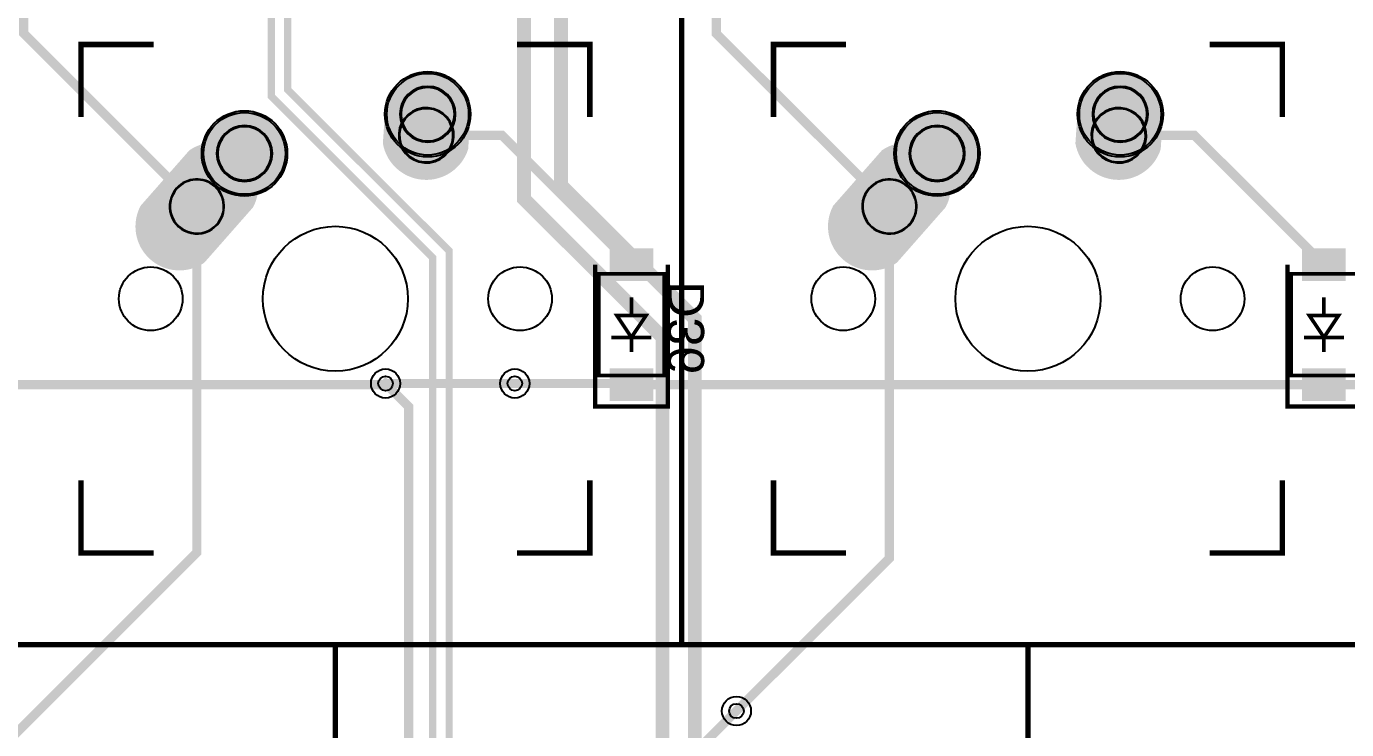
# Model space of a CAD drawing. Header units: millimetres. Extents: x 54 to 360, y -175 to -73.
# Drawn here: x 203.23 to 239.54, y -138.94 to -119.58 of the extents above; entities that cross this region are included whole.
import ezdxf

# ---------------------------------------------------------------- set-up
doc = ezdxf.new("R2010")
doc.units = ezdxf.units.MM
for name, color, linetype, true_color in [('BottomLayer', 7, 'Continuous', 0x0000ff), ('BottomSilkLayer', 7, 'Continuous', 0x808000), ('BottomSolderMaskLayer', 7, 'Continuous', 0xaa00ff), ('Document', 7, 'Continuous', 0xffffff), ('Hole', 7, 'Continuous', 0x222222), ('Multi-Layer', 7, 'Continuous', 0xc0c0c0), ('TopLayer', 7, 'Continuous', 0xff0000), ('TopSolderMaskLayer', 7, 'Continuous', 0x800080)]:
    doc.layers.add(name, color=color, linetype=linetype, true_color=true_color)
doc.styles.get("Standard").update_dxf_attribs({"font": 'arial.ttf'})

msp = doc.modelspace()

# ---------------------------------------------------------------- hatches: boundary and pattern name
at = {"layer": 'BottomLayer'}
for points in [[(219.268, -126.594), (219.268, -125.693), (220.468, -125.693), (220.468, -126.594)], [(238.318, -126.594), (238.318, -125.693), (239.518, -125.693), (239.518, -126.594)], [(219.268, -129.894), (219.268, -128.993), (220.468, -128.993), (220.468, -129.894)], [(238.318, -129.894), (238.318, -128.993), (239.518, -128.993), (239.518, -129.894)]]:
    msp.add_hatch(color=256, dxfattribs=at).paths.add_polyline_path(points)
at = {"layer": 'BottomSolderMaskLayer'}
for points in [[(213.089, -122, 1), (215.441, -122, 1)], [(232.139, -122, 1), (234.491, -122, 1)], [(215.377, -122.964, -0.785398), (213.031, -122.803), (213.073, -122.196, -0.785398), (215.419, -122.358)], [(234.427, -122.964, -0.785398), (232.081, -122.803), (232.123, -122.196, -0.785398), (234.469, -122.358)], [(208.049, -123.08, 1), (210.401, -123.08, 1)], [(227.099, -123.08, 1), (229.451, -123.08, 1)], [(208.119, -126.088, -0.785398), (206.369, -124.518), (207.71, -122.992, -0.785398), (209.461, -124.562)], [(227.169, -126.088, -0.785398), (225.419, -124.518), (226.76, -122.992, -0.785398), (228.511, -124.562)]]:
    msp.add_hatch(color=256, dxfattribs=at).paths.add_polyline_path(points)
at = {"layer": 'Multi-Layer'}
for points in [[(213.14, -122, 1), (215.39, -122, 1)], [(232.19, -122, 1), (234.44, -122, 1)], [(215.327, -122.948, -0.785398), (213.083, -122.793), (213.123, -122.213, -0.785398), (215.367, -122.368)], [(234.377, -122.948, -0.785398), (232.133, -122.793), (232.173, -122.213, -0.785398), (234.417, -122.368)], [(208.1, -123.08, 1), (210.35, -123.08, 1)], [(227.15, -123.08, 1), (229.4, -123.08, 1)], [(208.097, -126.022, -0.785398), (206.422, -124.519), (207.732, -123.059, -0.785398), (209.407, -124.562)], [(227.147, -126.022, -0.785398), (225.472, -124.519), (226.782, -123.059, -0.785398), (228.457, -124.562)]]:
    msp.add_hatch(color=256, dxfattribs=at).paths.add_polyline_path(points)
at = {"layer": 'TopSolderMaskLayer'}
for points in [[(213.089, -122, 1), (215.441, -122, 1)], [(232.139, -122, 1), (234.491, -122, 1)], [(215.377, -122.964, -0.785398), (213.031, -122.803), (213.073, -122.196, -0.785398), (215.419, -122.358)], [(234.427, -122.964, -0.785398), (232.081, -122.803), (232.123, -122.196, -0.785398), (234.469, -122.358)], [(208.049, -123.08, 1), (210.401, -123.08, 1)], [(227.099, -123.08, 1), (229.451, -123.08, 1)], [(208.119, -126.088, -0.785398), (206.369, -124.518), (207.71, -122.992, -0.785398), (209.461, -124.562)], [(227.169, -126.088, -0.785398), (225.419, -124.518), (226.76, -122.992, -0.785398), (228.511, -124.562)]]:
    msp.add_hatch(color=256, dxfattribs=at).paths.add_polyline_path(points)

# ---------------------------------------------------------------- linework, layer by layer
at = {"layer": 'BottomLayer'}
for points, const_width in [([(205.866, -93.646), (206.721, -94.5), (206.721, -104.042), (209.96, -107.281), (209.96, -121.505), (214.404, -125.95), (214.404, -155.922), (215.436, -156.954), (215.436, -158.336), (216.232, -159.131)], 0.2), ([(208.025, -93.646), (207.171, -94.5), (207.171, -103.856), (210.41, -107.095), (210.41, -121.319), (214.855, -125.764), (214.855, -155.736), (215.755, -156.636), (217.136, -156.636), (217.932, -157.431)], 0.2), ([(214.225, -122.58), (216.305, -122.58), (219.868, -126.144)], 0.254), ([(233.275, -122.58), (235.355, -122.58), (238.918, -126.144)], 0.254), ([(216.232, -159.931), (215.176, -159.931), (213.74, -158.496), (213.74, -130.048), (213.105, -129.413), (213.075, -129.443), (200.818, -129.443), (181.768, -129.443), (162.718, -129.443), (143.668, -129.443), (124.618, -129.443), (105.568, -129.443), (105.506, -129.506), (80.168, -129.506)], 0.254), ([(341.249, -129.506), (341.312, -129.443), (334.962, -129.443), (296.068, -129.443), (277.018, -129.443), (257.968, -129.443), (238.918, -129.443), (219.868, -129.443), (219.838, -129.413), (216.661, -129.413)], 0.254), ([(222.757, -138.43), (217.597, -143.591), (217.44, -143.591), (225.569, -143.591), (227.837, -145.859), (227.837, -148.209), (225.932, -150.114), (225.932, -157.431)], 0.254)]:
    msp.add_lwpolyline(points, dxfattribs=dict(at, const_width=const_width))
at = {"layer": 'BottomSilkLayer', "const_width": 0.12}
for points in [[(220.868, -126.144), (220.868, -130.043), (218.868, -130.043), (218.868, -126.144)], [(239.918, -126.144), (239.918, -130.043), (237.918, -130.043), (237.918, -126.144)]]:
    msp.add_lwpolyline(points, dxfattribs=at)
at = {"layer": 'BottomSolderMaskLayer'}
for points in [[(214.265, -121.232), (214.265, -121.232)], [(233.315, -121.232), (233.315, -121.232)], [(209.225, -122.312), (209.225, -122.312)], [(228.275, -122.312), (228.275, -122.312)], [(213.465, -122.633), (213.465, -122.633)], [(214.985, -122.528), (214.985, -122.528)], [(232.515, -122.633), (232.515, -122.633)], [(234.035, -122.528), (234.035, -122.528)], [(214.265, -122.769), (214.265, -122.769)], [(233.315, -122.769), (233.315, -122.769)], [(207.354, -124.038), (207.355, -124.037)], [(209.225, -123.849), (209.225, -123.849)], [(226.404, -124.038), (226.405, -124.037)], [(228.275, -123.849), (228.275, -123.849)], [(208.475, -125.043), (208.475, -125.043)], [(227.525, -125.043), (227.525, -125.043)]]:
    msp.add_lwpolyline(points, close=True, dxfattribs=at)
for centre in [(214.265, -122), (233.315, -122), (209.225, -123.08), (228.275, -123.08)]:
    msp.add_circle(centre, 1.176, dxfattribs=at)
for centre, radius, start, end in [((214.265, -122), 0.768, 90, 270), ((214.265, -122), 0.768, 270, 90), ((233.315, -122), 0.768, 90, 270), ((233.315, -122), 0.768, 270, 90), ((214.225, -122.581), 0.761, 356.055, 176.055), ((233.275, -122.581), 0.761, 356.055, 176.055), ((209.225, -123.08), 0.768, 90, 270), ((209.225, -123.08), 0.768, 270, 90), ((228.275, -123.08), 0.768, 90, 270), ((228.275, -123.08), 0.768, 270, 90), ((214.225, -122.58), 0.761, 176.055, 356.055), ((233.275, -122.58), 0.761, 176.055, 356.055), ((207.915, -124.54), 0.753, 318.1, 138.1), ((226.965, -124.54), 0.753, 318.1, 138.1), ((207.915, -124.54), 0.753, 138.1, 318.1), ((226.965, -124.54), 0.753, 138.1, 318.1)]:
    msp.add_arc(centre, radius, start, end, dxfattribs=at)
at = {"layer": 'Document'}
for points, const_width in [([(202.2, -117.555), (221.25, -117.555), (221.25, -136.605), (202.2, -136.605), (202.2, -117.555)], 0.15), ([(221.25, -117.555), (240.3, -117.555), (240.3, -136.605), (221.25, -136.605), (221.25, -117.555)], 0.15), ([(220.768, -126.393), (218.968, -126.393), (218.968, -129.194), (220.768, -129.194), (220.768, -126.393)], 0.1), ([(239.818, -126.393), (238.018, -126.393), (238.018, -129.194), (239.818, -129.194), (239.818, -126.393)], 0.1), ([(220.268, -127.544), (219.468, -127.544), (219.868, -128.144), (220.268, -127.544)], 0.1), ([(239.318, -127.544), (238.518, -127.544), (238.918, -128.144), (239.318, -127.544)], 0.1), ([(192.675, -136.606), (211.725, -136.606), (211.725, -155.656), (192.675, -155.656), (192.675, -136.606)], 0.15), ([(211.725, -136.606), (230.775, -136.606), (230.775, -155.656), (211.725, -155.656), (211.725, -136.606)], 0.15), ([(230.775, -136.606), (249.825, -136.606), (249.825, -155.656), (230.775, -155.656), (230.775, -136.606)], 0.15)]:
    msp.add_lwpolyline(points, close=True, dxfattribs=dict(at, const_width=const_width))
for points, const_width in [([(206.725, -120.08), (204.725, -120.08), (204.725, -122.08)], 0.15), ([(216.725, -120.08), (218.725, -120.08), (218.725, -122.08)], 0.15), ([(225.775, -120.08), (223.775, -120.08), (223.775, -122.08)], 0.15), ([(235.775, -120.08), (237.775, -120.08), (237.775, -122.08)], 0.15), ([(219.868, -127.544), (219.868, -127.043)], 0.1), ([(238.918, -127.544), (238.918, -127.043)], 0.1), ([(220.418, -128.144), (219.868, -128.144), (219.318, -128.144)], 0.1), ([(219.868, -128.544), (219.868, -128.144)], 0.1), ([(239.468, -128.144), (238.918, -128.144), (238.368, -128.144)], 0.1), ([(238.918, -128.544), (238.918, -128.144)], 0.1), ([(204.725, -132.08), (204.725, -134.08), (206.725, -134.08)], 0.15), ([(216.725, -134.08), (218.725, -134.08), (218.725, -132.08)], 0.15), ([(223.775, -132.08), (223.775, -134.08), (225.775, -134.08)], 0.15), ([(235.775, -134.08), (237.775, -134.08), (237.775, -132.08)], 0.15)]:
    msp.add_lwpolyline(points, dxfattribs=dict(at, const_width=const_width))
at = {"layer": 'Hole'}
for centre in [(213.105, -129.413), (216.661, -129.413), (222.757, -138.43)]:
    msp.add_circle(centre, 0.2, dxfattribs=at)
at = {"layer": 'Multi-Layer'}
for points in [[(214.265, -121.265), (214.265, -121.265)], [(233.315, -121.265), (233.315, -121.265)], [(209.225, -122.345), (209.225, -122.345)], [(228.275, -122.345), (228.275, -122.345)], [(213.492, -122.631), (213.492, -122.631)], [(214.265, -122.735), (214.265, -122.735)], [(214.958, -122.53), (214.958, -122.53)], [(232.542, -122.631), (232.542, -122.631)], [(233.315, -122.735), (233.315, -122.735)], [(234.008, -122.53), (234.008, -122.53)], [(209.225, -123.815), (209.225, -123.815)], [(228.275, -123.815), (228.275, -123.815)], [(207.368, -124.049), (207.368, -124.049)], [(226.418, -124.049), (226.418, -124.049)], [(208.462, -125.031), (208.462, -125.031)], [(227.512, -125.031), (227.512, -125.031)]]:
    msp.add_lwpolyline(points, close=True, dxfattribs=at)
for centre, radius in [((214.265, -122), 1.125), ((233.315, -122), 1.125), ((209.225, -123.08), 1.125), ((228.275, -123.08), 1.125), ((211.725, -127.08), 1.994), ((230.775, -127.08), 1.994), ((206.645, -127.08), 0.875), ((216.805, -127.08), 0.875), ((225.695, -127.08), 0.875), ((235.855, -127.08), 0.875), ((213.105, -129.413), 0.4), ((216.661, -129.413), 0.4), ((222.757, -138.43), 0.4)]:
    msp.add_circle(centre, radius, dxfattribs=at)
for centre, start, end in [((214.265, -122), 90, 270), ((214.265, -122), 270, 90), ((233.315, -122), 90, 270), ((233.315, -122), 270, 90), ((214.225, -122.581), 356.055, 176.055), ((233.275, -122.581), 356.055, 176.055), ((209.225, -123.08), 90, 270), ((209.225, -123.08), 270, 90), ((228.275, -123.08), 90, 270), ((228.275, -123.08), 270, 90), ((214.225, -122.58), 176.055, 356.055), ((233.275, -122.58), 176.055, 356.055), ((207.915, -124.54), 318.1, 138.1), ((226.965, -124.54), 318.1, 138.1), ((207.915, -124.54), 138.1, 318.1), ((226.965, -124.54), 138.1, 318.1)]:
    msp.add_arc(centre, 0.735, start, end, dxfattribs=at)
at = {"layer": 'TopLayer'}
for points, const_width in [([(193.628, -86.441), (193.628, -95.966), (203.153, -105.49), (203.153, -119.778), (207.915, -124.54), (207.915, -131.842), (207.915, -134.066), (198.39, -143.591), (207.411, -143.591), (215.024, -151.203), (224.897, -151.203), (225.17, -151.476)], 0.254), ([(212.678, -86.441), (217.25, -86.441), (222.203, -91.393), (222.203, -105.49), (222.203, -119.778), (226.965, -124.54), (226.965, -134.222), (222.757, -138.43)], 0.254), ([(199.643, -97.028), (209.422, -97.028), (210.692, -97.028), (217.931, -104.267), (217.931, -123.952), (221.614, -127.635), (221.614, -141.694), (224.827, -144.907), (224.827, -147.79), (223.265, -149.352), (223.265, -149.479)], 0.381), ([(204.723, -98.933), (210.692, -98.933), (211.2, -98.933), (216.915, -104.648), (216.915, -124.333), (220.725, -128.143), (220.725, -142.077), (223.9, -145.252), (223.9, -147.066), (221.36, -149.606)], 0.381), ([(213.105, -129.413), (216.661, -129.413)], 0.254)]:
    msp.add_lwpolyline(points, dxfattribs=dict(at, const_width=const_width))
at = {"layer": 'TopSolderMaskLayer'}
for points in [[(214.265, -121.232), (214.265, -121.232)], [(233.315, -121.232), (233.315, -121.232)], [(209.225, -122.312), (209.225, -122.312)], [(228.275, -122.312), (228.275, -122.312)], [(213.465, -122.633), (213.465, -122.633)], [(214.985, -122.528), (214.985, -122.528)], [(232.515, -122.633), (232.515, -122.633)], [(234.035, -122.528), (234.035, -122.528)], [(214.265, -122.769), (214.265, -122.769)], [(233.315, -122.769), (233.315, -122.769)], [(207.354, -124.038), (207.355, -124.037)], [(209.225, -123.849), (209.225, -123.849)], [(226.404, -124.038), (226.405, -124.037)], [(228.275, -123.849), (228.275, -123.849)], [(208.475, -125.043), (208.475, -125.043)], [(227.525, -125.043), (227.525, -125.043)]]:
    msp.add_lwpolyline(points, close=True, dxfattribs=at)
for centre in [(214.265, -122), (233.315, -122), (209.225, -123.08), (228.275, -123.08)]:
    msp.add_circle(centre, 1.176, dxfattribs=at)
for centre, radius, start, end in [((214.265, -122), 0.768, 90, 270), ((214.265, -122), 0.768, 270, 90), ((233.315, -122), 0.768, 90, 270), ((233.315, -122), 0.768, 270, 90), ((214.225, -122.581), 0.761, 356.055, 176.055), ((233.275, -122.581), 0.761, 356.055, 176.055), ((209.225, -123.08), 0.768, 90, 270), ((209.225, -123.08), 0.768, 270, 90), ((228.275, -123.08), 0.768, 90, 270), ((228.275, -123.08), 0.768, 270, 90), ((214.225, -122.58), 0.761, 176.055, 356.055), ((233.275, -122.58), 0.761, 176.055, 356.055), ((207.915, -124.54), 0.753, 318.1, 138.1), ((226.965, -124.54), 0.753, 318.1, 138.1), ((207.915, -124.54), 0.753, 138.1, 318.1), ((226.965, -124.54), 0.753, 138.1, 318.1)]:
    msp.add_arc(centre, radius, start, end, dxfattribs=at)

# ---------------------------------------------------------------- texts
at = {"layer": 'BottomSilkLayer', "text_generation_flag": 2}
msp.add_text('D36', height=1, rotation=90, dxfattribs=at).set_placement((221.868, -126.594))

doc.saveas('drawing.dxf')
